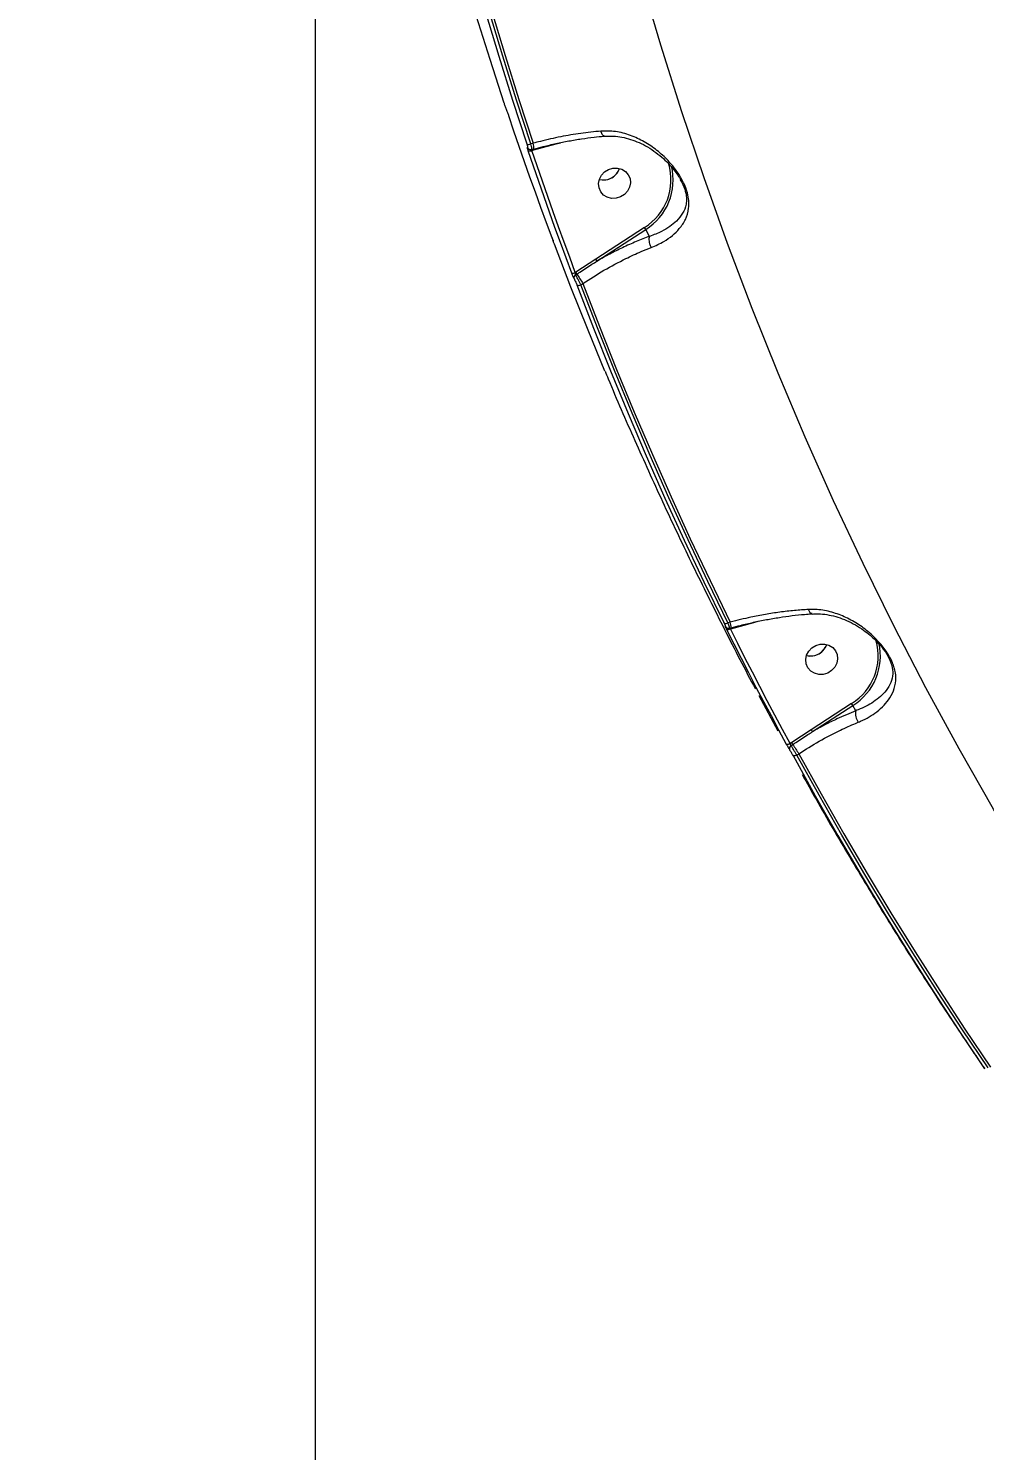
# Model space of a CAD drawing. Header units: millimetres. Extents: x -6328 to 5334, y -5037 to 4112.
# Drawn here: x -3619 to -3353.6, y -73.4 to 321.5 of the extents above; entities that cross this region are included whole.
import ezdxf

# ---------------------------------------------------------------- set-up
doc = ezdxf.new("R2010")
doc.units = ezdxf.units.MM
for name, color, linetype in [('DIKOM_ЗОНА', 80, 'Continuous'), ('DIKOM_ОБЪЕКТ', 7, 'Continuous'), ('DIKOM_РАЗМЕР_ЗОНА', 7, 'Continuous'), ('DIKOM_РАЗМЕР_ОБЪЕКТА', 7, 'Continuous')]:
    doc.layers.add(name, color=color, linetype=linetype)
doc.styles.add('style1', font='arial.ttf', dxfattribs={"width": 0.8})
doc.dimstyles.new('1-50', dxfattribs={"dimtxt": 300, "dimasz": 200, "dimexe": 100, "dimexo": 0, "dimgap": 100, "dimtad": 1, "dimtxsty": 'style1', "dimcen": 200, "dimclrd": 7, "dimclre": 7, "dimclrt": 7, "dimadec": 1, "dimazin": 2, "dimtfac": 1, "dimtmove": 0, "dimatfit": 2, "dimfxl": 0, "dimlwd": 25, "dimlwe": 18, "dimarcsym": 0})

# ---------------------------------------------------------------- blocks, each defined once
blk = doc.blocks.new('*D0')
at = {"layer": 'Defpoints', "color": 0, "transparency": 16777216}
for p in [(-3539.45, 760.32), (3333.52, 448.13), (3333.52, -4437.11)]:
    blk.add_point(p, dxfattribs=at)
at = {"layer": 'DIKOM_РАЗМЕР_ОБЪЕКТА', "color": 7, "lineweight": 18, "transparency": 16777216}
for p, q in [((-3539.45, 760.32), (-3539.45, -4537.11)), ((3333.52, 448.13), (3333.52, -4537.11))]:
    blk.add_line(p, q, dxfattribs=at)
at = {"layer": 'DIKOM_РАЗМЕР_ОБЪЕКТА', "color": 7, "lineweight": 25, "transparency": 16777216}
blk.add_line((-3339.45, -4437.11), (3133.52, -4437.11), dxfattribs=at)
at = {"layer": 'DIKOM_РАЗМЕР_ОБЪЕКТА', "color": 7, "transparency": 16777216}
for points in [[(-3339.45, -4403.77), (-3339.45, -4470.44), (-3539.45, -4437.11)], [(3133.52, -4403.77), (3133.52, -4470.44), (3333.52, -4437.11)]]:
    blk.add_solid(points, dxfattribs=at)
at = {"layer": 'DIKOM_РАЗМЕР_ОБЪЕКТА', "color": 7, "transparency": 16777216, "insert": (-102.96, -4183.94), "char_height": 300, "attachment_point": 5, "style": 'style1'}
blk.add_mtext('6900', dxfattribs=at)
blk = doc.blocks.new('*D1')
at = {"layer": 'Defpoints', "color": 0, "transparency": 16777216}
for p in [(-5040.91, 625.75), (5333.52, 448.13), (5333.52, -4936.78)]:
    blk.add_point(p, dxfattribs=at)
at = {"layer": 'DIKOM_РАЗМЕР_ЗОНА', "color": 7, "lineweight": 18, "transparency": 16777216}
for p, q in [((-5040.91, 625.75), (-5040.91, -5036.78)), ((5333.52, 448.13), (5333.52, -5036.78))]:
    blk.add_line(p, q, dxfattribs=at)
at = {"layer": 'DIKOM_РАЗМЕР_ЗОНА', "color": 7, "lineweight": 25, "transparency": 16777216}
blk.add_line((-4840.91, -4936.78), (5133.52, -4936.78), dxfattribs=at)
at = {"layer": 'DIKOM_РАЗМЕР_ЗОНА', "color": 7, "transparency": 16777216}
for points in [[(-4840.91, -4903.45), (-4840.91, -4970.11), (-5040.91, -4936.78)], [(5133.52, -4903.45), (5133.52, -4970.11), (5333.52, -4936.78)]]:
    blk.add_solid(points, dxfattribs=at)
at = {"layer": 'DIKOM_РАЗМЕР_ЗОНА', "color": 7, "transparency": 16777216, "insert": (-104.69, -4683.61), "char_height": 300, "attachment_point": 5, "style": 'style1'}
blk.add_mtext('10400', dxfattribs=at)
blk = doc.blocks.new('*D2')
at = {"layer": 'Defpoints', "color": 0, "transparency": 16777216}
for p in [(-5303.77, 2121.42), (-1621.11, 2121.42), (560.33, -2395.62)]:
    blk.add_point(p, dxfattribs=at)
at = {"layer": 'DIKOM_РАЗМЕР_ОБЪЕКТА', "color": 7, "lineweight": 18, "transparency": 16777216}
for p, q in [((-1621.11, 2121.42), (-5403.77, 2121.42)), ((560.33, -2395.62), (-5403.77, -2395.62))]:
    blk.add_line(p, q, dxfattribs=at)
at = {"layer": 'DIKOM_РАЗМЕР_ОБЪЕКТА', "color": 7, "lineweight": 25, "transparency": 16777216}
blk.add_line((-5303.77, -2195.62), (-5303.77, 1921.42), dxfattribs=at)
at = {"layer": 'DIKOM_РАЗМЕР_ОБЪЕКТА', "color": 7, "transparency": 16777216}
for points in [[(-5337.11, 1921.42), (-5270.44, 1921.42), (-5303.77, 2121.42)], [(-5337.11, -2195.62), (-5270.44, -2195.62), (-5303.77, -2395.62)]]:
    blk.add_solid(points, dxfattribs=at)
at = {"layer": 'DIKOM_РАЗМЕР_ОБЪЕКТА', "color": 7, "transparency": 16777216, "insert": (-5556.94, -137.1), "char_height": 300, "attachment_point": 5, "rotation": 90, "style": 'style1'}
blk.add_mtext('4500', dxfattribs=at)
blk = doc.blocks.new('*D3')
at = {"layer": 'Defpoints', "color": 0, "transparency": 16777216}
for p in [(-1814.92, 4111.71), (-5877.98, -3895.62), (33.33, -3895.62)]:
    blk.add_point(p, dxfattribs=at)
at = {"layer": 'DIKOM_РАЗМЕР_ЗОНА', "color": 7, "lineweight": 18, "transparency": 16777216}
for p, q in [((-1814.92, 4111.71), (-5977.98, 4111.71)), ((33.33, -3895.62), (-5977.98, -3895.62))]:
    blk.add_line(p, q, dxfattribs=at)
at = {"layer": 'DIKOM_РАЗМЕР_ЗОНА', "color": 7, "lineweight": 25, "transparency": 16777216}
blk.add_line((-5877.98, 3911.71), (-5877.98, -3695.62), dxfattribs=at)
at = {"layer": 'DIKOM_РАЗМЕР_ЗОНА', "color": 7, "transparency": 16777216}
for points in [[(-5911.31, 3911.71), (-5844.65, 3911.71), (-5877.98, 4111.71)], [(-5911.31, -3695.62), (-5844.65, -3695.62), (-5877.98, -3895.62)]]:
    blk.add_solid(points, dxfattribs=at)
at = {"layer": 'DIKOM_РАЗМЕР_ЗОНА', "color": 7, "transparency": 16777216, "insert": (-6131.15, 108.05), "char_height": 300, "attachment_point": 5, "rotation": 90, "style": 'style1'}
blk.add_mtext('8000', dxfattribs=at)

msp = doc.modelspace()

# ---------------------------------------------------------------- linework, layer by layer
at = {"layer": 'DIKOM_ЗОНА', "color": 3, "lineweight": 15}
msp.add_lwpolyline([(-2227.791, 4022.501, -0.4004134), (-924.694, 3567.218), (-783.266, 3290.817), (-574.315, 2882.448, 0.2815691), (-351.757, 2746.326), (3559.672, 2746.326, -0.2314536), (4743.738, 2167.188, -0.5747587), (2938.453, -2322.602, 0.3441492), (2725.867, -2545.064, -0.3852766), (1233.33, -3895.616), (300.314, -3895.616, -0.3636017), (-860.648, -2922.741, 0.3636017), (-1106.793, -2716.473), (-1724.025, -2716.473, -0.3491545), (-2514.764, -2087.631, 0.3242764), (-2736.03, -1894.92, -0.3882716), (-5040.908, 625.746), (-5040.908, 2102.661, -0.2943872), (-4453.774, 3013.453), (-2227.791, 4022.501)], format="xyb", dxfattribs=at)
at = {"layer": 'DIKOM_ОБЪЕКТ', "color": 7, "linetype": 'Continuous', "lineweight": 15}
for p, q in [((-3478.937, 289.59), (-3479.572, 289.413)), ((-3478.759, 287.742), (-3472.494, 289.443)), ((-3472.494, 289.443), (-3471.353, 289.76)), ((-3479.289, 287.854), (-3478.726, 288.01)), ((-3479.248, 287.606), (-3478.759, 287.742)), ((-3478.726, 288.01), (-3478.72, 288.013)), ((-3438.063, 279.467), (-3437.593, 278.599)), ((-3448.021, 266.23), (-3461.55, 257.44)), ((-3461.202, 256.889), (-3447.673, 265.679)), ((-3446.608, 263.754), (-3447.673, 265.679)), ((-3461.55, 257.44), (-3467.1, 253.787)), ((-3467.1, 253.787), (-3467.214, 253.713)), ((-3467.113, 253.047), (-3466.77, 253.269)), ((-3465.688, 250.312), (-3465.122, 250.68)), ((-3426.036, 156.571), (-3425.936, 156.372)), ((-3424.201, 156.648), (-3424.848, 156.468)), ((-3424.392, 154.957), (-3423.99, 155.069)), ((-3424.153, 154.764), (-3424.023, 154.801)), ((-3424.023, 154.801), (-3417.638, 156.535)), ((-3423.99, 155.069), (-3423.984, 155.071)), ((-3417.638, 156.535), (-3416.426, 156.872)), ((-3416.243, 136.307), (-3410.965, 126.485)), ((-3390.504, 134.062), (-3401.707, 126.783)), ((-3401.358, 126.232), (-3390.155, 133.511)), ((-3389.348, 132.05), (-3390.155, 133.511)), ((-3401.707, 126.783), (-3407.152, 123.199)), ((-3407.152, 123.199), (-3407.58, 122.921)), ((-3407.316, 122.36), (-3406.822, 122.681)), ((-3405.729, 119.73), (-3405.174, 120.091)), ((-3353.742, 32.851), (-3353.61, 32.658))]:
    msp.add_line(p, q, dxfattribs=at)
at = {"layer": 'DIKOM_ОБЪЕКТ', "color": 7, "linetype": 'Continuous', "lineweight": 15, "flags": 128}
for points in [[(-3486.935, 300.695), (-3490.894, 312.84), (-3494.706, 325.036), (-3498.37, 337.282), (-3501.885, 349.576), (-3505.252, 361.918), (-3508.469, 374.304), (-3511.536, 386.735), (-3514.453, 399.207)], [(-3508.203, 387.904), (-3505.287, 375.431), (-3502.22, 363.001), (-3499.003, 350.614), (-3495.636, 338.273), (-3492.121, 325.979), (-3488.457, 313.733), (-3484.645, 301.537), (-3480.686, 289.392)], [(-3479.572, 289.413), (-3483.528, 301.548), (-3487.337, 313.733), (-3490.998, 325.969), (-3494.51, 338.254), (-3497.874, 350.585), (-3501.088, 362.961), (-3504.153, 375.382), (-3507.067, 387.844)], [(-3506.481, 388.225), (-3503.563, 375.736), (-3500.494, 363.29), (-3497.275, 350.888), (-3493.905, 338.531), (-3490.386, 326.221), (-3486.719, 313.96), (-3482.902, 301.749), (-3478.937, 289.59)], [(-3287.303, 8.088), (-3298.72, 23.677), (-3309.832, 39.477), (-3320.634, 55.484), (-3331.123, 71.693), (-3341.297, 88.098), (-3351.151, 104.694), (-3360.682, 121.477), (-3369.888, 138.44), (-3378.766, 155.578), (-3387.312, 172.886), (-3395.524, 190.359), (-3403.4, 207.99), (-3410.936, 225.774), (-3418.131, 243.705), (-3424.982, 261.778), (-3431.487, 279.988), (-3437.644, 298.327), (-3443.451, 316.79), (-3448.907, 335.372)], [(-3473.648, 263.305), (-3475.217, 267.521), (-3476.768, 271.743), (-3478.301, 275.973), (-3479.816, 280.21), (-3481.312, 284.454), (-3482.79, 288.704), (-3484.251, 292.961), (-3485.692, 297.225)], [(-3480.362, 287.585), (-3478.92, 283.321), (-3477.46, 279.063), (-3475.982, 274.813), (-3474.486, 270.569), (-3472.971, 266.332), (-3471.438, 262.102), (-3469.887, 257.88), (-3468.318, 253.664)], [(-3467.214, 253.713), (-3468.782, 257.926), (-3470.331, 262.145), (-3471.863, 266.371), (-3473.376, 270.604), (-3474.872, 274.844), (-3476.349, 279.092), (-3477.808, 283.345), (-3479.248, 287.606)], [(-3454.659, 274.681), (-3455.881, 274.314), (-3457.139, 274.287), (-3458.331, 274.601), (-3459.36, 275.232), (-3460.143, 276.127), (-3460.616, 277.214), (-3460.741, 278.406), (-3460.509, 279.606), (-3459.937, 280.716), (-3459.072, 281.647), (-3457.985, 282.323), (-3456.762, 282.689), (-3455.504, 282.716), (-3454.313, 282.402), (-3453.284, 281.772), (-3452.501, 280.877), (-3452.028, 279.789), (-3451.902, 278.598), (-3452.135, 277.398), (-3452.707, 276.288), (-3453.571, 275.357), (-3454.659, 274.681)], [(-3473.401, 262.656), (-3473.391, 262.591), (-3473.346, 262.432)], [(-3458.982, 226.307), (-3463.688, 237.698), (-3468.436, 249.6), (-3473.039, 261.562)], [(-3466.79, 250.259), (-3462.187, 238.297), (-3457.438, 226.395), (-3452.544, 214.555), (-3447.506, 202.778), (-3442.323, 191.066), (-3436.997, 179.422), (-3431.528, 167.845), (-3425.917, 156.337)], [(-3424.848, 156.468), (-3430.455, 167.966), (-3435.919, 179.533), (-3441.241, 191.169), (-3446.42, 202.871), (-3451.454, 214.637), (-3456.344, 226.468), (-3461.089, 238.36), (-3465.688, 250.312)], [(-3465.122, 250.68), (-3460.516, 238.703), (-3455.762, 226.786), (-3450.863, 214.932), (-3445.819, 203.142), (-3440.629, 191.417), (-3435.296, 179.758), (-3429.82, 168.168), (-3424.201, 156.648)], [(-3425.445, 155.295), (-3425.485, 155.345), (-3425.572, 155.485)], [(-3424.153, 154.764), (-3424.327, 154.684), (-3424.501, 154.619), (-3424.668, 154.572), (-3424.824, 154.544), (-3424.962, 154.536), (-3425.077, 154.549), (-3425.164, 154.581), (-3425.222, 154.633)], [(-3425.222, 154.633), (-3423.209, 150.618), (-3421.178, 146.612), (-3419.131, 142.614), (-3417.066, 138.626), (-3414.984, 134.646), (-3412.885, 130.676), (-3410.768, 126.715), (-3408.635, 122.763)], [(-3407.58, 122.921), (-3409.712, 126.869), (-3411.826, 130.827), (-3413.924, 134.794), (-3416.004, 138.77), (-3418.067, 142.755), (-3420.113, 146.749), (-3422.142, 150.752), (-3424.153, 154.764)], [(-3397.141, 142.513), (-3398.364, 142.146), (-3399.622, 142.119), (-3400.813, 142.433), (-3401.842, 143.063), (-3402.625, 143.958), (-3403.098, 145.046), (-3403.224, 146.238), (-3402.991, 147.437), (-3402.419, 148.548), (-3401.555, 149.478), (-3400.467, 150.154), (-3399.245, 150.521), (-3397.987, 150.548), (-3396.795, 150.234), (-3395.766, 149.604), (-3394.983, 148.709), (-3394.51, 147.621), (-3394.385, 146.429), (-3394.617, 145.23), (-3395.189, 144.12), (-3396.054, 143.189), (-3397.141, 142.513)], [(-3407.58, 122.921), (-3407.751, 122.835), (-3407.922, 122.766), (-3408.088, 122.714), (-3408.242, 122.682), (-3408.378, 122.67), (-3408.491, 122.681), (-3408.578, 122.712), (-3408.635, 122.763)], [(-3405.729, 119.73), (-3405.899, 119.645), (-3406.07, 119.575), (-3406.235, 119.523), (-3406.388, 119.49), (-3406.523, 119.479), (-3406.637, 119.488), (-3406.724, 119.519), (-3406.781, 119.569)], [(-3406.781, 119.569), (-3400.606, 108.425), (-3394.294, 97.357), (-3387.846, 86.368), (-3381.263, 75.458), (-3374.546, 64.629), (-3367.696, 53.882), (-3360.713, 43.219), (-3353.599, 32.641)], [(-3352.59, 32.874), (-3359.699, 43.443), (-3366.676, 54.098), (-3373.52, 64.835), (-3380.232, 75.656), (-3386.809, 86.557), (-3393.252, 97.537), (-3399.559, 108.595), (-3405.729, 119.73)], [(-3405.174, 120.091), (-3398.991, 108.933), (-3392.672, 97.852), (-3386.216, 86.849), (-3379.624, 75.926), (-3372.897, 65.084), (-3366.037, 54.325), (-3359.044, 43.65), (-3351.919, 33.061)]]:
    msp.add_lwpolyline(points, dxfattribs=at)
at = {"layer": 'DIKOM_ОБЪЕКТ', "color": 7, "linetype": 'Continuous', "lineweight": 15}
for centre, radius, start, end in [((-3480.149, 290.444), 1.181, 242.9597, 299.21013), ((-3479.634, 288.803), 0.947, 199.45812, 225.15798), ((-3483.145, 288.206), 4.429, 357.50756, 18.20718), ((-3479.825, 288.624), 1.17, 242.67081, 299.52367), ((-3476.66, 288.272), 2.165, 187.53272, 194.16842), ((-3459.433, 284.13), 4.732, 256.53947, 341.33343), ((-3459.387, 284.104), 4.679, 293.76904, 341.45771), ((-3456.215, 279.463), 15.564, 301.76431, 16.58593), ((-3456.144, 279.354), 16.086, 301.77769, 14.06922), ((-3459.439, 284.037), 4.639, 256.33993, 294.693), ((-3457.027, 260.148), 10.867, 30.59441, 34.03231), ((-3470.555, 251.358), 10.866, 30.59429, 34.03238), ((-3467.811, 254.682), 1.138, 243.5025, 301.61683), ((-3466.635, 252.218), 0.957, 119.92412, 195.66405), ((-3477.55, 246.774), 12.585, 31.07467, 33.87006), ((-3412.874, 285.749), 62.926, 211.07467, 213.87006), ((-3466.287, 251.286), 1.144, 243.9306, 301.61882), ((-3425.493, 157.305), 1.056, 246.3564, 307.6247), ((-3428.387, 155.269), 4.407, 357.43257, 18.24019), ((-3421.924, 155.33), 2.165, 187.53272, 194.16842), ((-3401.916, 151.962), 4.732, 256.54429, 341.32862), ((-3401.869, 151.935), 4.679, 293.76904, 341.45771), ((-3398.715, 147.309), 15.585, 301.79153, 15.4638), ((-3398.644, 147.2), 16.107, 301.80491, 12.98541), ((-3401.922, 151.868), 4.639, 256.33993, 294.693), ((-3399.51, 127.98), 10.867, 30.59441, 34.03231), ((-3410.712, 120.701), 10.866, 30.59429, 34.03238), ((-3417.601, 116.185), 12.585, 31.07467, 33.87006), ((-3352.926, 155.16), 62.926, 211.07467, 213.87006), ((-3406.844, 121.542), 0.944, 119.94666, 203.53182)]:
    msp.add_arc(centre, radius, start, end, dxfattribs=at)
for points, knots in [([(-3486.316, 298.96), (-3486.353, 299.055), (-3486.427, 299.244), (-3486.582, 299.671), (-3486.748, 300.144), (-3486.868, 300.494), (-3486.926, 300.669), (-3486.935, 300.695)], [0, 0, 0, 0, 0.2393873, 0.4786703, 0.7179146, 0.9577109, 1, 1, 1, 1]), ([(-3485.692, 297.225), (-3485.701, 297.252), (-3485.76, 297.427), (-3485.881, 297.777), (-3486.049, 298.249), (-3486.205, 298.675), (-3486.279, 298.865), (-3486.316, 298.96)], [0, 0, 0, 0, 0.0426165, 0.282457, 0.5216215, 0.7607575, 1, 1, 1, 1]), ([(-3460.102, 292.965), (-3461.966, 292.778), (-3465.624, 292.41), (-3471.296, 291.428), (-3475.727, 290.445), (-3478.262, 289.77), (-3478.937, 289.59)], [0, 0, 0, 0, 0.3028924, 0.5944611, 0.8920287, 1, 1, 1, 1]), ([(-3446.144, 260.642), (-3444.925, 261.181), (-3442.715, 262.159), (-3440.195, 263.98), (-3438.136, 265.986), (-3436.518, 268.424), (-3435.735, 270.913), (-3435.638, 273.242), (-3435.909, 275.362), (-3436.75, 277.948), (-3438.159, 280.575), (-3439.767, 282.853), (-3441.816, 285.234), (-3444.546, 287.734), (-3448.037, 290.105), (-3451.895, 291.891), (-3455.962, 293), (-3458.753, 292.976), (-3460.102, 292.965)], [0, 0, 0, 0, 0.0785517, 0.1424077, 0.2076086, 0.2856911, 0.3665348, 0.4050987, 0.4448429, 0.4974371, 0.549685, 0.5917849, 0.6349331, 0.7063605, 0.7797217, 0.8533218, 0.9291388, 1, 1, 1, 1]), ([(-3459.219, 291.629), (-3459.293, 291.633), (-3459.466, 291.64), (-3459.741, 291.98), (-3459.947, 292.435), (-3460.057, 292.792), (-3460.091, 292.924), (-3460.102, 292.965)], [0, 0, 0, 0, 0.2307751, 0.534164, 0.8375539, 0.9498541, 1, 1, 1, 1]), ([(-3480.686, 289.392), (-3480.64, 289.248), (-3480.548, 288.961), (-3480.473, 288.647), (-3480.457, 288.469), (-3480.491, 288.453), (-3480.522, 288.483), (-3480.527, 288.488)], [0, 0, 0, 0, 0.240665, 0.4814361, 0.721633, 0.9612014, 1, 1, 1, 1]), ([(-3480.527, 288.488), (-3480.531, 288.492), (-3480.563, 288.522), (-3480.596, 288.507), (-3480.578, 288.329), (-3480.502, 288.016), (-3480.409, 287.728), (-3480.362, 287.585)], [0, 0, 0, 0, 0.0385716, 0.2780899, 0.5183557, 0.7592314, 1, 1, 1, 1]), ([(-3479.298, 287.888), (-3479.282, 287.886), (-3479.236, 287.882), (-3479.263, 288.169), (-3479.367, 288.686), (-3479.504, 289.171), (-3479.572, 289.413)], [0, 0, 0, 0, 0.1511264, 0.4337589, 0.7170188, 1, 1, 1, 1]), ([(-3478.712, 287.984), (-3477.851, 288.221), (-3475.828, 288.776), (-3472.589, 289.527), (-3469.033, 290.25), (-3465.493, 290.847), (-3462.202, 291.305), (-3460.14, 291.499), (-3459.213, 291.586)], [0, 0, 0, 0, 0.1330287, 0.3125529, 0.4927955, 0.6731303, 0.8529104, 1, 1, 1, 1]), ([(-3459.219, 291.545), (-3458.556, 291.584), (-3457.102, 291.668), (-3454.831, 291.431), (-3452.433, 290.913), (-3450.058, 290.071), (-3447.692, 288.929), (-3445.38, 287.488), (-3443.291, 285.857), (-3441.542, 284.204), (-3440.149, 282.647), (-3439.031, 281.163), (-3438.172, 279.823), (-3437.75, 278.978), (-3437.568, 278.614)], [0, 0, 0, 0, 0.0766853, 0.1683952, 0.2632338, 0.360224, 0.4599516, 0.5655574, 0.6705289, 0.7571627, 0.8315659, 0.8968374, 0.9555677, 1, 1, 1, 1]), ([(-3480.298, 288.135), (-3480.285, 288.119), (-3480.217, 288.042), (-3480.01, 287.904), (-3479.695, 287.813), (-3479.43, 287.798), (-3479.303, 287.856), (-3479.287, 287.863)], [0, 0, 0, 0, 0.0703932, 0.3459064, 0.6364333, 0.9548083, 1, 1, 1, 1]), ([(-3479.248, 287.606), (-3479.272, 287.651), (-3479.32, 287.741), (-3479.366, 287.843), (-3479.372, 287.875), (-3479.375, 287.89)], [0, 0, 0, 0, 0.3370408, 0.6705428, 1, 1, 1, 1]), ([(-3437.593, 278.599), (-3437.503, 278.437), (-3436.963, 277.469), (-3436.532, 275.869), (-3436.32, 274.099), (-3436.401, 273.144), (-3436.647, 271.743), (-3437.33, 270.06), (-3438.923, 268.103), (-3440.931, 266.462), (-3443.367, 265.006), (-3445.4, 264.152), (-3446.608, 263.75), (-3446.608, 263.75)], [0, 0, 0, 0, 0.0194357, 0.1156097, 0.1859399, 0.2594207, 0.2631799, 0.4177453, 0.578731, 0.7086269, 0.8407514, 0.9999188, 1, 1, 1, 1]), ([(-3473.652, 263.315), (-3473.642, 263.286), (-3473.568, 263.09), (-3473.464, 262.806), (-3473.387, 262.59), (-3473.361, 262.508), (-3473.362, 262.512), (-3473.362, 262.513)], [0, 0, 0, 0, 0.0684909, 0.4611613, 0.7818188, 0.9538968, 1, 1, 1, 1]), ([(-3473.346, 262.432), (-3473.344, 262.428), (-3473.328, 262.393), (-3473.321, 262.393), (-3473.375, 262.557), (-3473.485, 262.868), (-3473.594, 263.159), (-3473.648, 263.305)], [0, 0, 0, 0, 0.027856, 0.2650195, 0.5077103, 0.7539625, 1, 1, 1, 1]), ([(-3473.42, 262.68), (-3473.416, 262.653), (-3473.408, 262.603), (-3473.394, 262.548), (-3473.378, 262.492), (-3473.358, 262.431), (-3473.326, 262.341), (-3473.306, 262.287)], [0, 0, 0, 0, 0.1194551, 0.2222828, 0.3487139, 0.6070309, 1, 1, 1, 1]), ([(-3473.039, 261.562), (-3473.094, 261.707), (-3473.203, 261.998), (-3473.315, 262.307), (-3473.371, 262.471), (-3473.364, 262.471), (-3473.348, 262.436), (-3473.346, 262.432)], [0, 0, 0, 0, 0.2457883, 0.4917905, 0.7342879, 0.9715254, 1, 1, 1, 1]), ([(-3465.122, 250.68), (-3463.177, 251.927), (-3459.231, 254.456), (-3453.776, 257.342), (-3449.393, 259.368), (-3447.085, 260.273), (-3446.144, 260.642)], [0, 0, 0, 0, 0.3072584, 0.6233184, 0.8463529, 1, 1, 1, 1]), ([(-3446.608, 263.754), (-3447.834, 263.287), (-3450.3, 262.349), (-3454.007, 260.673), (-3457.656, 258.865), (-3460.016, 257.549), (-3461.202, 256.889)], [0, 0, 0, 0, 0.2595447, 0.5218385, 0.7598795, 1, 1, 1, 1]), ([(-3446.608, 263.75), (-3446.671, 263.57), (-3446.796, 263.208), (-3446.778, 262.453), (-3446.606, 261.643), (-3446.375, 261.074), (-3446.208, 260.755), (-3446.166, 260.681), (-3446.144, 260.642)], [0, 0, 0, 0, 0.231622, 0.4632441, 0.6948665, 0.9264897, 0.9610341, 1, 1, 1, 1]), ([(-3446.608, 263.75), (-3446.608, 263.751), (-3446.608, 263.753), (-3446.608, 263.753), (-3446.608, 263.754)], [0, 0, 0, 0, 0.6212169, 1, 1, 1, 1]), ([(-3466.77, 253.269), (-3466.491, 253.451), (-3465.094, 254.359), (-3463.246, 255.577), (-3461.663, 256.593), (-3461.202, 256.889)], [0, 0, 0, 0, 0.1504218, 0.7521282, 1, 1, 1, 1]), ([(-3468.318, 253.664), (-3468.305, 253.63), (-3468.236, 253.446), (-3468.094, 253.091), (-3467.895, 252.633), (-3467.704, 252.226), (-3467.606, 252.049), (-3467.556, 251.96)], [0, 0, 0, 0, 0.0557734, 0.2968037, 0.5326623, 0.7662387, 1, 1, 1, 1]), ([(-3467.113, 253.047), (-3467.127, 253.078), (-3467.157, 253.141), (-3467.19, 253.299), (-3467.211, 253.481), (-3467.216, 253.623), (-3467.214, 253.699), (-3467.214, 253.713)], [0, 0, 0, 0, 0.2178619, 0.443589, 0.6835988, 0.9397725, 1, 1, 1, 1]), ([(-3465.688, 250.312), (-3465.714, 250.366), (-3465.854, 250.655), (-3466.134, 251.218), (-3466.512, 251.952), (-3466.862, 252.609), (-3467.029, 252.901), (-3467.113, 253.047)], [0, 0, 0, 0, 0.0547627, 0.2944094, 0.5301252, 0.7646885, 1, 1, 1, 1]), ([(-3467.556, 251.96), (-3467.507, 251.871), (-3467.409, 251.694), (-3467.216, 251.287), (-3467.015, 250.829), (-3466.872, 250.476), (-3466.803, 250.293), (-3466.79, 250.259)], [0, 0, 0, 0, 0.2340719, 0.4679654, 0.7039629, 0.944859, 1, 1, 1, 1]), ([(-3458.969, 226.32), (-3458.68, 225.616), (-3456.027, 219.171), (-3450.736, 207.102), (-3443.076, 190.129), (-3435.109, 173.3), (-3426.838, 156.623), (-3420.867, 144.899), (-3417.572, 138.779), (-3417.219, 138.123)], [0, 0, 0, 0, 0.0233812, 0.2141617, 0.4049179, 0.5956533, 0.7863711, 0.9770747, 1, 1, 1, 1]), ([(-3402.417, 160.163), (-3403.727, 160.078), (-3406.362, 159.907), (-3410.403, 159.432), (-3414.454, 158.806), (-3419.063, 157.931), (-3422.297, 157.124), (-3424.201, 156.648)], [0, 0, 0, 0, 0.1872854, 0.3765509, 0.5570061, 0.7391968, 1, 1, 1, 1]), ([(-3423.978, 155.045), (-3423.116, 155.282), (-3421.071, 155.845), (-3417.789, 156.61), (-3414.172, 157.352), (-3410.568, 157.972), (-3407.021, 158.461), (-3403.985, 158.793), (-3402.186, 158.905), (-3401.502, 158.947)], [0, 0, 0, 0, 0.1149795, 0.2728266, 0.4311849, 0.5894814, 0.7472061, 0.9039719, 1, 1, 1, 1]), ([(-3388.675, 128.835), (-3388.454, 128.928), (-3387.37, 129.382), (-3385.566, 130.322), (-3383.357, 131.817), (-3381.411, 133.575), (-3379.724, 135.713), (-3378.523, 138.206), (-3378.081, 140.949), (-3378.448, 143.46), (-3379.154, 145.449), (-3379.912, 146.996), (-3380.886, 148.567), (-3382.14, 150.245), (-3383.704, 151.993), (-3385.965, 154.107), (-3388.893, 156.28), (-3392.541, 158.261), (-3396.477, 159.646), (-3399.824, 160.206), (-3401.822, 160.173), (-3402.417, 160.163)], [0, 0, 0, 0, 0.013455, 0.0657647, 0.1192356, 0.1826302, 0.2473566, 0.3250329, 0.4053504, 0.467846, 0.4985595, 0.5302984, 0.5609722, 0.5926248, 0.6340457, 0.6764914, 0.747173, 0.8197567, 0.8928425, 0.9680649, 1, 1, 1, 1]), ([(-3401.507, 158.994), (-3401.589, 158.997), (-3401.783, 159.003), (-3402.082, 159.339), (-3402.281, 159.751), (-3402.382, 160.048), (-3402.405, 160.123), (-3402.417, 160.163)], [0, 0, 0, 0, 0.2402003, 0.5680712, 0.8959432, 0.9448423, 1, 1, 1, 1]), ([(-3401.508, 158.895), (-3400.936, 158.925), (-3399.56, 158.998), (-3397.35, 158.76), (-3394.906, 158.236), (-3392.468, 157.383), (-3390.05, 156.248), (-3387.816, 154.89), (-3385.874, 153.448), (-3384.273, 152.033), (-3382.935, 150.653), (-3381.836, 149.328), (-3381.047, 148.244), (-3380.689, 147.62), (-3380.566, 147.406)], [0, 0, 0, 0, 0.0716736, 0.1725132, 0.2762507, 0.3824538, 0.4919615, 0.602859, 0.6959828, 0.7761893, 0.8488559, 0.9131226, 0.9702409, 1, 1, 1, 1]), ([(-3425.917, 156.337), (-3425.849, 156.198), (-3425.713, 155.919), (-3425.581, 155.619), (-3425.524, 155.456), (-3425.543, 155.45), (-3425.569, 155.481), (-3425.572, 155.485)], [0, 0, 0, 0, 0.2457883, 0.4917905, 0.7342879, 0.9715254, 1, 1, 1, 1]), ([(-3425.572, 155.485), (-3425.575, 155.488), (-3425.601, 155.519), (-3425.619, 155.514), (-3425.561, 155.351), (-3425.427, 155.051), (-3425.29, 154.772), (-3425.222, 154.633)], [0, 0, 0, 0, 0.027856, 0.2650195, 0.5077103, 0.7539625, 1, 1, 1, 1]), ([(-3425.442, 155.298), (-3425.428, 155.279), (-3425.385, 155.224), (-3425.239, 155.096), (-3425.011, 154.973), (-3424.714, 154.901), (-3424.505, 154.94), (-3424.398, 154.961)], [0, 0, 0, 0, 0.0919239, 0.2718551, 0.4853515, 0.7376379, 1, 1, 1, 1]), ([(-3424.402, 154.991), (-3424.39, 154.987), (-3424.353, 154.975), (-3424.416, 155.245), (-3424.576, 155.749), (-3424.758, 156.229), (-3424.848, 156.468)], [0, 0, 0, 0, 0.1389121, 0.4244785, 0.7129223, 1, 1, 1, 1]), ([(-3424.153, 154.764), (-3424.198, 154.804), (-3424.288, 154.881), (-3424.392, 154.969), (-3424.425, 154.993), (-3424.441, 155.005)], [0, 0, 0, 0, 0.3498425, 0.6860061, 1, 1, 1, 1]), ([(-3380.415, 147.164), (-3380.064, 146.456), (-3379.625, 145.57), (-3379.142, 143.921), (-3378.944, 142.037), (-3379.497, 139.789), (-3380.725, 137.766), (-3382.408, 135.999), (-3384.278, 134.559), (-3386.397, 133.307), (-3388.105, 132.52), (-3389.138, 132.124), (-3389.347, 132.047), (-3389.348, 132.047)], [0, 0, 0, 0, 0.085568, 0.1071771, 0.220575, 0.3678167, 0.5207942, 0.6440546, 0.7694188, 0.8709493, 0.9742977, 0.9999389, 1, 1, 1, 1]), ([(-3380.56, 147.41), (-3380.515, 147.345), (-3380.457, 147.262), (-3380.423, 147.182), (-3380.415, 147.164)], [0, 0, 0, 0, 0.7734024, 1, 1, 1, 1]), ([(-3389.348, 132.05), (-3391.094, 131.318), (-3393.934, 130.127), (-3397.976, 128.109), (-3400.228, 126.859), (-3401.358, 126.232)], [0, 0, 0, 0, 0.4427007, 0.7201669, 1, 1, 1, 1]), ([(-3389.348, 132.047), (-3389.397, 131.872), (-3389.496, 131.52), (-3389.442, 130.779), (-3389.244, 129.979), (-3388.977, 129.357), (-3388.774, 128.992), (-3388.698, 128.872), (-3388.675, 128.835)], [0, 0, 0, 0, 0.2204855, 0.440971, 0.6614568, 0.8819434, 0.9635568, 1, 1, 1, 1]), ([(-3389.348, 132.047), (-3389.347, 132.048), (-3389.347, 132.049), (-3389.347, 132.05), (-3389.348, 132.05)], [0, 0, 0, 0, 0.6959458, 1, 1, 1, 1]), ([(-3405.174, 120.091), (-3403.29, 121.279), (-3399.468, 123.691), (-3394.136, 126.461), (-3390.544, 128.077), (-3388.919, 128.736), (-3388.675, 128.835)], [0, 0, 0, 0, 0.3434989, 0.6969397, 0.9545307, 1, 1, 1, 1]), ([(-3408.635, 122.763), (-3408.621, 122.739), (-3408.533, 122.577), (-3408.354, 122.253), (-3408.105, 121.817), (-3407.874, 121.425), (-3407.765, 121.251), (-3407.71, 121.164)], [0, 0, 0, 0, 0.0426165, 0.282457, 0.5216215, 0.7607575, 1, 1, 1, 1]), ([(-3407.316, 122.36), (-3407.335, 122.388), (-3407.375, 122.444), (-3407.444, 122.58), (-3407.513, 122.735), (-3407.557, 122.852), (-3407.577, 122.912), (-3407.58, 122.921)], [0, 0, 0, 0, 0.2368888, 0.4742431, 0.7137485, 0.9566078, 1, 1, 1, 1]), ([(-3406.822, 122.681), (-3406.543, 122.862), (-3405.146, 123.77), (-3403.333, 124.966), (-3401.785, 125.958), (-3401.358, 126.232)], [0, 0, 0, 0, 0.1533124, 0.7665831, 1, 1, 1, 1]), ([(-3407.71, 121.164), (-3407.656, 121.078), (-3407.546, 120.904), (-3407.314, 120.512), (-3407.063, 120.077), (-3406.883, 119.755), (-3406.795, 119.593), (-3406.781, 119.569)], [0, 0, 0, 0, 0.2393873, 0.4786703, 0.7179146, 0.9577109, 1, 1, 1, 1]), ([(-3405.729, 119.73), (-3405.752, 119.77), (-3405.908, 120.033), (-3406.223, 120.561), (-3406.654, 121.276), (-3407.047, 121.923), (-3407.226, 122.214), (-3407.316, 122.36)], [0, 0, 0, 0, 0.0422597, 0.2819829, 0.5212715, 0.7606222, 1, 1, 1, 1]), ([(-3404.217, 114.313), (-3402.944, 112.024), (-3398.654, 104.315), (-3391.056, 91.35), (-3381.438, 75.416), (-3371.525, 59.662), (-3362.281, 45.432), (-3356.221, 36.536), (-3353.655, 32.768)], [0, 0, 0, 0, 0.081861, 0.2757776, 0.4696923, 0.6636087, 0.8575302, 1, 1, 1, 1])]:
    msp.add_open_spline(points, degree=3, knots=knots, dxfattribs=at)

# ---------------------------------------------------------------- dimensions: what is measured, and where the dimension line sits
at = {"layer": 'DIKOM_РАЗМЕР_ЗОНА'}
dim = msp.add_linear_dim(base=(-5877.98, -3895.616), p1=(-1814.925, 4111.709), p2=(33.33, -3895.616), angle=90, text='8000', dimstyle='1-50', dxfattribs=at)
dim.commit()
dim.dimension.update_dxf_attribs({"geometry": '*D3', "text_midpoint": (-5877.98, 108.046), "dimtype": 160})
dim = msp.add_linear_dim(base=(5333.521, -4936.782), p1=(-5040.908, 625.746), p2=(5333.521, 448.128), text='10400', dimstyle='1-50', dxfattribs=at)
dim.commit()
dim.dimension.update_dxf_attribs({"geometry": '*D1', "text_midpoint": (-104.69, -4936.782), "dimtype": 160})
at = {"layer": 'DIKOM_РАЗМЕР_ОБЪЕКТА'}
dim = msp.add_linear_dim(base=(-5303.773, 2121.419), p1=(560.33, -2395.616), p2=(-1621.109, 2121.419), angle=90, text='4500', dimstyle='1-50', dxfattribs=at)
dim.commit()
dim.dimension.update_dxf_attribs({"geometry": '*D2', "text_midpoint": (-5303.773, -137.099), "dimtype": 160})
dim = msp.add_linear_dim(base=(3333.521, -4437.108), p1=(-3539.449, 760.323), p2=(3333.521, 448.128), text='6900', dimstyle='1-50', dxfattribs=at)
dim.commit()
dim.dimension.update_dxf_attribs({"geometry": '*D0', "text_midpoint": (-102.964, -4437.108), "dimtype": 160})

doc.saveas('drawing.dxf')
